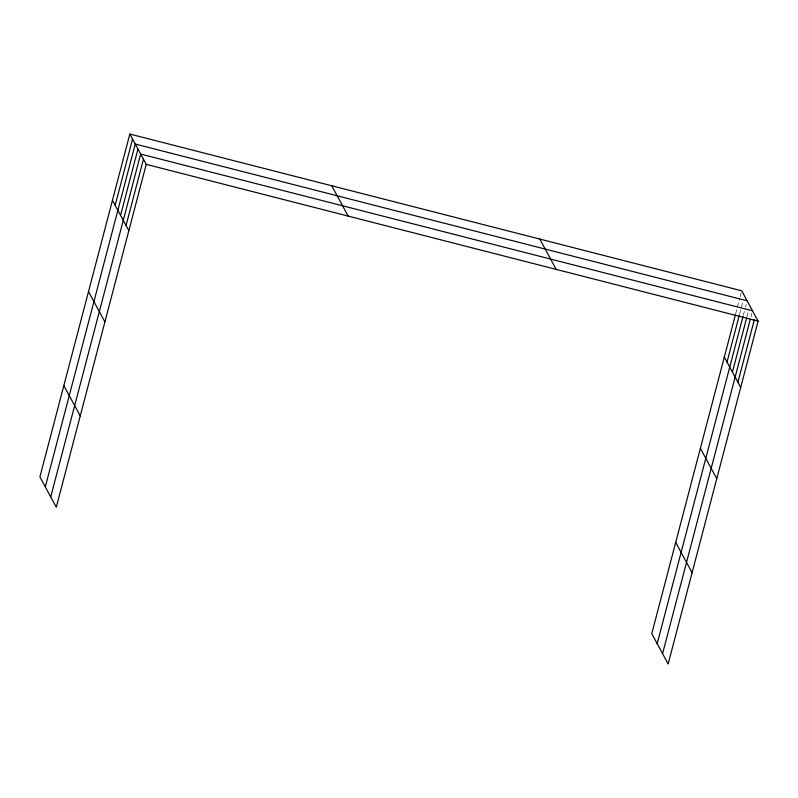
<?xml version="1.0" encoding="UTF-8"?>
<svg xmlns="http://www.w3.org/2000/svg" width="798" height="798" viewBox="0 0 798 798"><rect width="100%" height="100%" fill="white"/><g stroke="black" fill="none" stroke-linecap="round" stroke-linejoin="round"><path stroke-width="0.6" stroke-dasharray="3.99 2.99" d="M735.696 313.704L739.806 298.033M740.125 296.826L741.073 293.215M739.666 313.883L742.828 301.834M743.317 315.27L745.222 308.038M745.532 306.831L746.17 304.417M746.978 316.656L748.554 310.631M750.948 316.836L751.896 313.215"/><path stroke-width="1.2" d="M129.845 134.044L39.9 476.885L56.289 507.199L146.233 164.358L129.845 134.044L741.711 290.801L758.1 321.115L668.155 663.956L651.767 633.642L735.377 314.911M115.151 205.345L132.548 139.052M45.306 486.89L135.251 144.049L747.118 300.806M120.568 215.34L137.954 149.046M50.723 496.895L140.657 154.054L752.524 310.811M126.054 225.495L143.45 159.201M727.018 362.102L739.347 315.09M657.173 643.647L743.008 316.477M732.424 372.097L746.659 317.863M662.579 653.652L750.31 319.25M737.921 382.252L754.369 319.579M146.233 164.358L758.1 321.115M724.315 357.095L740.704 387.409M700.375 448.356L716.764 478.67M539.787 239.071L556.186 269.385M675.707 542.381L692.095 572.695M331.759 185.774L348.147 216.088M112.448 200.338L128.847 230.652M88.508 291.599L104.907 321.913M63.84 385.624L80.239 415.938"/></g></svg>
